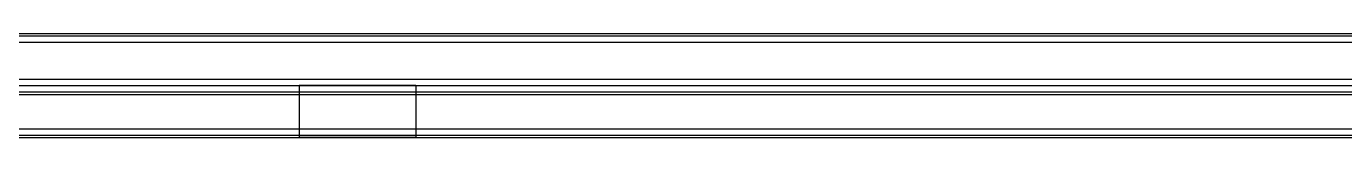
# Model space of a CAD drawing. Header units: millimetres. Extents: x -2000 to 0, y -2 to 2.
# Drawn here: x -1940.1 to -1880.1, y -2.4 to 2.4 of the extents above; entities that cross this region are included whole.
import ezdxf

# ---------------------------------------------------------------- set-up
doc = ezdxf.new("R2010")
doc.units = ezdxf.units.MM
doc.header["$MEASUREMENT"] = 0
doc.layers.add('2 Meter Open Rail', color=7, linetype='Continuous')

msp = doc.modelspace()

# ---------------------------------------------------------------- linework, layer by layer
at = {"layer": '2 Meter Open Rail', "lineweight": 30}
for p, q in [((-2000, 2.375, 20.122), (0, 2.375, 20.122)), ((-2000, 2.375, 19.935), (0, 2.375, 19.935)), ((-2000, 2.256, 20.409), (0, 2.256, 20.409)), ((-2000, 1.969, 19.529), (0, 1.969, 19.529)), ((-2000, 0.287, 22.378), (0, 0.287, 22.378)), ((-2000, 0, 19.529), (0, 0, 19.529)), ((-2000, 0, 0.406), (0, 0, 0.406)), ((-2000, -0.287, 22.378), (0, -0.287, 22.378)), ((-2000, -0.406), (0, -0.406)), ((-1927.649, 0, 13.163), (-1927.65, 0, 6.404)), ((-1927.65, 0, 6.404), (-1927.649, 0, 6.345)), ((-1927.65, 0, 6.404), (-1927.65, -2.375, 6.404)), ((-1927.65, 0, 13.104), (-1927.65, -2.375, 13.104)), ((-1927.647, 0, 13.222), (-1927.649, 0, 13.163)), ((-1927.649, 0, 6.345), (-1927.647, 0, 6.286)), ((-1927.644, 0, 13.282), (-1927.647, 0, 13.222)), ((-1927.647, 0, 6.286), (-1927.644, 0, 6.226)), ((-1927.639, 0, 13.342), (-1927.644, 0, 13.282)), ((-1927.644, 0, 6.226), (-1927.639, 0, 6.166)), ((-1927.633, 0, 13.403), (-1927.639, 0, 13.342)), ((-1927.639, 0, 6.166), (-1927.633, 0, 6.106)), ((-1927.625, 0, 13.464), (-1927.633, 0, 13.403)), ((-1927.633, 0, 6.106), (-1927.625, 0, 6.045)), ((-1927.616, 0, 13.525), (-1927.625, 0, 13.464)), ((-1927.625, 0, 6.045), (-1927.616, 0, 5.984)), ((-1927.606, 0, 13.587), (-1927.616, 0, 13.525)), ((-1927.616, 0, 5.984), (-1927.606, 0, 5.922)), ((-1927.594, 0, 13.648), (-1927.606, 0, 13.587)), ((-1927.606, 0, 5.922), (-1927.594, 0, 5.86)), ((-1927.58, 0, 13.71), (-1927.594, 0, 13.648)), ((-1927.594, 0, 5.86), (-1927.58, 0, 5.799)), ((-1927.565, 0, 13.772), (-1927.58, 0, 13.71)), ((-1927.58, 0, 5.799), (-1927.565, 0, 5.737)), ((-1927.548, 0, 13.833), (-1927.565, 0, 13.772)), ((-1927.565, 0, 5.737), (-1927.548, 0, 5.675)), ((-1927.529, 0, 13.895), (-1927.548, 0, 13.833)), ((-1927.548, 0, 5.675), (-1927.529, 0, 5.613)), ((-1927.509, 0, 13.957), (-1927.529, 0, 13.895)), ((-1927.529, 0, 5.613), (-1927.509, 0, 5.552)), ((-1927.487, 0, 14.018), (-1927.509, 0, 13.957)), ((-1927.509, 0, 5.552), (-1927.487, 0, 5.49)), ((-1927.464, 0, 14.08), (-1927.487, 0, 14.018)), ((-1927.487, 0, 5.49), (-1927.464, 0, 5.429)), ((-1927.439, 0, 14.141), (-1927.464, 0, 14.08)), ((-1927.464, 0, 5.429), (-1927.439, 0, 5.368)), ((-1927.412, 0, 14.201), (-1927.439, 0, 14.141)), ((-1927.439, 0, 5.368), (-1927.412, 0, 5.307)), ((-1927.384, 0, 14.262), (-1927.412, 0, 14.201)), ((-1927.412, 0, 5.307), (-1927.384, 0, 5.247)), ((-1927.354, 0, 14.321), (-1927.384, 0, 14.262)), ((-1927.384, 0, 5.247), (-1927.354, 0, 5.187)), ((-1927.322, 0, 14.381), (-1927.354, 0, 14.321)), ((-1927.354, 0, 5.187), (-1927.322, 0, 5.128)), ((-1927.289, 0, 14.439), (-1927.322, 0, 14.381)), ((-1927.322, 0, 5.128), (-1927.289, 0, 5.069)), ((-1927.254, 0, 14.497), (-1927.289, 0, 14.439)), ((-1927.289, 0, 5.069), (-1927.254, 0, 5.011)), ((-1927.218, 0, 14.554), (-1927.254, 0, 14.497)), ((-1927.254, 0, 5.011), (-1927.218, 0, 4.954)), ((-1927.18, 0, 14.611), (-1927.218, 0, 14.554)), ((-1927.218, 0, 4.954), (-1927.18, 0, 4.898)), ((-1927.141, 0, 14.666), (-1927.18, 0, 14.611)), ((-1927.18, 0, 4.898), (-1927.141, 0, 4.842)), ((-1927.1, 0, 14.721), (-1927.141, 0, 14.666)), ((-1927.141, 0, 4.842), (-1927.1, 0, 4.788)), ((-1927.057, 0, 14.775), (-1927.1, 0, 14.721)), ((-1927.1, 0, 4.788), (-1927.057, 0, 4.734)), ((-1927.014, 0, 14.827), (-1927.057, 0, 14.775)), ((-1927.057, 0, 4.734), (-1927.014, 0, 4.681)), ((-1926.968, 0, 14.879), (-1927.014, 0, 14.827)), ((-1927.014, 0, 4.681), (-1926.968, 0, 4.63)), ((-1926.922, 0, 14.929), (-1926.968, 0, 14.879)), ((-1926.968, 0, 4.63), (-1926.922, 0, 4.58)), ((-1926.874, 0, 14.978), (-1926.922, 0, 14.929)), ((-1926.922, 0, 4.58), (-1926.874, 0, 4.53)), ((-1926.825, 0, 15.026), (-1926.874, 0, 14.978)), ((-1926.874, 0, 4.53), (-1926.825, 0, 4.483)), ((-1926.774, 0, 15.073), (-1926.825, 0, 15.026)), ((-1926.825, 0, 4.483), (-1926.774, 0, 4.436)), ((-1926.723, 0, 15.118), (-1926.774, 0, 15.073)), ((-1926.774, 0, 4.436), (-1926.723, 0, 4.391)), ((-1926.67, 0, 15.162), (-1926.723, 0, 15.118)), ((-1926.723, 0, 4.391), (-1926.67, 0, 4.347)), ((-1926.617, 0, 15.204), (-1926.67, 0, 15.162)), ((-1926.67, 0, 4.347), (-1926.617, 0, 4.305)), ((-1926.562, 0, 15.245), (-1926.617, 0, 15.204)), ((-1926.617, 0, 4.305), (-1926.562, 0, 4.264)), ((-1926.507, 0, 15.284), (-1926.562, 0, 15.245)), ((-1926.562, 0, 4.264), (-1926.507, 0, 4.224)), ((-1926.45, 0, 15.322), (-1926.507, 0, 15.284)), ((-1926.507, 0, 4.224), (-1926.45, 0, 4.186)), ((-1926.393, 0, 15.359), (-1926.45, 0, 15.322)), ((-1926.45, 0, 4.186), (-1926.393, 0, 4.15)), ((-1926.335, 0, 15.393), (-1926.393, 0, 15.359)), ((-1926.393, 0, 4.15), (-1926.335, 0, 4.115)), ((-1926.276, 0, 15.427), (-1926.335, 0, 15.393)), ((-1926.335, 0, 4.115), (-1926.276, 0, 4.082)), ((-1926.217, 0, 15.458), (-1926.276, 0, 15.427)), ((-1926.276, 0, 4.082), (-1926.217, 0, 4.05)), ((-1926.157, 0, 15.488), (-1926.217, 0, 15.458)), ((-1926.217, 0, 4.05), (-1926.157, 0, 4.02)), ((-1926.097, 0, 15.517), (-1926.157, 0, 15.488)), ((-1926.157, 0, 4.02), (-1926.097, 0, 3.992)), ((-1926.036, 0, 15.543), (-1926.097, 0, 15.517)), ((-1926.097, 0, 3.992), (-1926.036, 0, 3.965)), ((-1925.975, 0, 15.568), (-1926.036, 0, 15.543)), ((-1926.036, 0, 3.965), (-1925.975, 0, 3.94)), ((-1925.914, 0, 15.592), (-1925.975, 0, 15.568)), ((-1925.975, 0, 3.94), (-1925.914, 0, 3.917)), ((-1925.853, 0, 15.613), (-1925.914, 0, 15.592)), ((-1925.914, 0, 3.917), (-1925.853, 0, 3.895)), ((-1925.791, 0, 15.634), (-1925.853, 0, 15.613)), ((-1925.853, 0, 3.895), (-1925.791, 0, 3.875)), ((-1925.729, 0, 15.652), (-1925.791, 0, 15.634)), ((-1925.791, 0, 3.875), (-1925.729, 0, 3.857)), ((-1925.667, 0, 15.669), (-1925.729, 0, 15.652)), ((-1925.729, 0, 3.857), (-1925.667, 0, 3.84)), ((-1925.606, 0, 15.684), (-1925.667, 0, 15.669)), ((-1925.667, 0, 3.84), (-1925.606, 0, 3.824)), ((-1925.544, 0, 15.698), (-1925.606, 0, 15.684)), ((-1925.606, 0, 3.824), (-1925.544, 0, 3.811)), ((-1925.482, 0, 15.71), (-1925.544, 0, 15.698)), ((-1925.544, 0, 3.811), (-1925.482, 0, 3.799)), ((-1925.421, 0, 15.721), (-1925.482, 0, 15.71)), ((-1925.482, 0, 3.799), (-1925.421, 0, 3.788)), ((-1925.36, 0, 15.73), (-1925.421, 0, 15.721)), ((-1925.421, 0, 3.788), (-1925.36, 0, 3.779)), ((-1925.299, 0, 15.737), (-1925.36, 0, 15.73)), ((-1925.36, 0, 3.779), (-1925.299, 0, 3.771)), ((-1925.238, 0, 15.744), (-1925.299, 0, 15.737)), ((-1925.299, 0, 3.771), (-1925.238, 0, 3.765)), ((-1925.178, 0, 15.748), (-1925.238, 0, 15.744)), ((-1925.238, 0, 3.765), (-1925.178, 0, 3.76)), ((-1925.118, 0, 15.752), (-1925.178, 0, 15.748)), ((-1925.178, 0, 3.76), (-1925.118, 0, 3.757)), ((-1925.059, 0, 15.754), (-1925.118, 0, 15.752)), ((-1925.118, 0, 3.757), (-1925.059, 0, 3.755)), ((-1925, 0, 15.754), (-1925.059, 0, 15.754)), ((-1925.059, 0, 3.755), (-1925, 0, 3.754)), ((-1924.941, 0, 15.754), (-1925, 0, 15.754)), ((-1925, 0, 3.754), (-1924.941, 0, 3.755)), ((-1924.882, 0, 15.752), (-1924.941, 0, 15.754)), ((-1924.941, 0, 3.755), (-1924.882, 0, 3.757)), ((-1924.822, 0, 15.748), (-1924.882, 0, 15.752)), ((-1924.882, 0, 3.757), (-1924.822, 0, 3.76)), ((-1924.762, 0, 15.744), (-1924.822, 0, 15.748)), ((-1924.822, 0, 3.76), (-1924.762, 0, 3.765)), ((-1924.701, 0, 15.737), (-1924.762, 0, 15.744)), ((-1924.762, 0, 3.765), (-1924.701, 0, 3.771)), ((-1924.64, 0, 15.73), (-1924.701, 0, 15.737)), ((-1924.701, 0, 3.771), (-1924.64, 0, 3.779)), ((-1924.579, 0, 15.721), (-1924.64, 0, 15.73)), ((-1924.64, 0, 3.779), (-1924.579, 0, 3.788)), ((-1924.518, 0, 15.71), (-1924.579, 0, 15.721)), ((-1924.579, 0, 3.788), (-1924.518, 0, 3.799)), ((-1924.456, 0, 15.698), (-1924.518, 0, 15.71)), ((-1924.518, 0, 3.799), (-1924.456, 0, 3.811)), ((-1924.394, 0, 15.684), (-1924.456, 0, 15.698)), ((-1924.456, 0, 3.811), (-1924.394, 0, 3.824)), ((-1924.333, 0, 15.669), (-1924.394, 0, 15.684)), ((-1924.394, 0, 3.824), (-1924.333, 0, 3.84)), ((-1924.271, 0, 15.652), (-1924.333, 0, 15.669)), ((-1924.333, 0, 3.84), (-1924.271, 0, 3.857)), ((-1924.209, 0, 15.634), (-1924.271, 0, 15.652)), ((-1924.271, 0, 3.857), (-1924.209, 0, 3.875)), ((-1924.147, 0, 15.613), (-1924.209, 0, 15.634)), ((-1924.209, 0, 3.875), (-1924.147, 0, 3.895)), ((-1924.086, 0, 15.592), (-1924.147, 0, 15.613)), ((-1924.147, 0, 3.895), (-1924.086, 0, 3.917)), ((-1924.025, 0, 15.568), (-1924.086, 0, 15.592)), ((-1924.086, 0, 3.917), (-1924.025, 0, 3.94)), ((-1923.964, 0, 15.543), (-1924.025, 0, 15.568)), ((-1924.025, 0, 3.94), (-1923.964, 0, 3.965)), ((-1923.903, 0, 15.517), (-1923.964, 0, 15.543)), ((-1923.964, 0, 3.965), (-1923.903, 0, 3.992)), ((-1923.843, 0, 15.488), (-1923.903, 0, 15.517)), ((-1923.903, 0, 3.992), (-1923.843, 0, 4.02)), ((-1923.783, 0, 15.458), (-1923.843, 0, 15.488)), ((-1923.843, 0, 4.02), (-1923.783, 0, 4.05)), ((-1923.724, 0, 15.427), (-1923.783, 0, 15.458)), ((-1923.783, 0, 4.05), (-1923.724, 0, 4.082)), ((-1923.665, 0, 15.393), (-1923.724, 0, 15.427)), ((-1923.724, 0, 4.082), (-1923.665, 0, 4.115)), ((-1923.607, 0, 15.359), (-1923.665, 0, 15.393)), ((-1923.665, 0, 4.115), (-1923.607, 0, 4.15)), ((-1923.55, 0, 15.322), (-1923.607, 0, 15.359)), ((-1923.607, 0, 4.15), (-1923.55, 0, 4.186)), ((-1923.493, 0, 15.284), (-1923.55, 0, 15.322)), ((-1923.55, 0, 4.186), (-1923.493, 0, 4.224)), ((-1923.438, 0, 15.245), (-1923.493, 0, 15.284)), ((-1923.493, 0, 4.224), (-1923.438, 0, 4.264)), ((-1923.383, 0, 15.204), (-1923.438, 0, 15.245)), ((-1923.438, 0, 4.264), (-1923.383, 0, 4.305)), ((-1923.33, 0, 15.162), (-1923.383, 0, 15.204)), ((-1923.383, 0, 4.305), (-1923.33, 0, 4.347)), ((-1923.277, 0, 15.118), (-1923.33, 0, 15.162)), ((-1923.33, 0, 4.347), (-1923.277, 0, 4.391)), ((-1923.226, 0, 15.073), (-1923.277, 0, 15.118)), ((-1923.277, 0, 4.391), (-1923.226, 0, 4.436)), ((-1923.175, 0, 15.026), (-1923.226, 0, 15.073)), ((-1923.226, 0, 4.436), (-1923.175, 0, 4.483)), ((-1923.126, 0, 14.978), (-1923.175, 0, 15.026)), ((-1923.175, 0, 4.483), (-1923.126, 0, 4.53)), ((-1923.078, 0, 14.929), (-1923.126, 0, 14.978)), ((-1923.126, 0, 4.53), (-1923.078, 0, 4.58)), ((-1923.032, 0, 14.879), (-1923.078, 0, 14.929)), ((-1923.078, 0, 4.58), (-1923.032, 0, 4.63)), ((-1922.986, 0, 14.827), (-1923.032, 0, 14.879)), ((-1923.032, 0, 4.63), (-1922.986, 0, 4.681)), ((-1922.943, 0, 14.775), (-1922.986, 0, 14.827)), ((-1922.986, 0, 4.681), (-1922.943, 0, 4.734)), ((-1922.9, 0, 14.721), (-1922.943, 0, 14.775)), ((-1922.943, 0, 4.734), (-1922.9, 0, 4.788)), ((-1922.859, 0, 14.666), (-1922.9, 0, 14.721)), ((-1922.9, 0, 4.788), (-1922.859, 0, 4.842)), ((-1922.82, 0, 14.611), (-1922.859, 0, 14.666)), ((-1922.859, 0, 4.842), (-1922.82, 0, 4.898)), ((-1922.782, 0, 14.554), (-1922.82, 0, 14.611)), ((-1922.82, 0, 4.898), (-1922.782, 0, 4.954)), ((-1922.746, 0, 14.497), (-1922.782, 0, 14.554)), ((-1922.782, 0, 4.954), (-1922.746, 0, 5.011)), ((-1922.711, 0, 14.439), (-1922.746, 0, 14.497)), ((-1922.746, 0, 5.011), (-1922.711, 0, 5.069)), ((-1922.678, 0, 14.381), (-1922.711, 0, 14.439)), ((-1922.711, 0, 5.069), (-1922.678, 0, 5.128)), ((-1922.646, 0, 14.321), (-1922.678, 0, 14.381)), ((-1922.678, 0, 5.128), (-1922.646, 0, 5.187)), ((-1922.616, 0, 14.262), (-1922.646, 0, 14.321)), ((-1922.646, 0, 5.187), (-1922.616, 0, 5.247)), ((-1922.588, 0, 14.201), (-1922.616, 0, 14.262)), ((-1922.616, 0, 5.247), (-1922.588, 0, 5.307)), ((-1922.561, 0, 14.141), (-1922.588, 0, 14.201)), ((-1922.588, 0, 5.307), (-1922.561, 0, 5.368)), ((-1922.536, 0, 14.08), (-1922.561, 0, 14.141)), ((-1922.561, 0, 5.368), (-1922.536, 0, 5.429)), ((-1922.513, 0, 14.018), (-1922.536, 0, 14.08)), ((-1922.536, 0, 5.429), (-1922.513, 0, 5.49)), ((-1922.491, 0, 13.957), (-1922.513, 0, 14.018)), ((-1922.513, 0, 5.49), (-1922.491, 0, 5.552)), ((-1922.471, 0, 13.895), (-1922.491, 0, 13.957)), ((-1922.491, 0, 5.552), (-1922.471, 0, 5.613)), ((-1922.452, 0, 13.833), (-1922.471, 0, 13.895)), ((-1922.471, 0, 5.613), (-1922.452, 0, 5.675)), ((-1922.435, 0, 13.772), (-1922.452, 0, 13.833)), ((-1922.452, 0, 5.675), (-1922.435, 0, 5.737)), ((-1922.42, 0, 13.71), (-1922.435, 0, 13.772)), ((-1922.435, 0, 5.737), (-1922.42, 0, 5.799)), ((-1922.406, 0, 13.648), (-1922.42, 0, 13.71)), ((-1922.42, 0, 5.799), (-1922.406, 0, 5.86)), ((-1922.394, 0, 13.587), (-1922.406, 0, 13.648)), ((-1922.406, 0, 5.86), (-1922.394, 0, 5.922)), ((-1922.384, 0, 13.525), (-1922.394, 0, 13.587)), ((-1922.394, 0, 5.922), (-1922.384, 0, 5.984)), ((-1922.375, 0, 13.464), (-1922.384, 0, 13.525)), ((-1922.384, 0, 5.984), (-1922.375, 0, 6.045)), ((-1922.367, 0, 13.403), (-1922.375, 0, 13.464)), ((-1922.375, 0, 6.045), (-1922.367, 0, 6.106)), ((-1922.361, 0, 13.342), (-1922.367, 0, 13.403)), ((-1922.367, 0, 6.106), (-1922.361, 0, 6.166)), ((-1922.356, 0, 13.282), (-1922.361, 0, 13.342)), ((-1922.361, 0, 6.166), (-1922.356, 0, 6.226)), ((-1922.353, 0, 13.222), (-1922.356, 0, 13.282)), ((-1922.356, 0, 6.226), (-1922.353, 0, 6.286)), ((-1922.351, 0, 13.163), (-1922.353, 0, 13.222)), ((-1922.353, 0, 6.286), (-1922.351, 0, 6.345)), ((-1922.35, 0, 6.404), (-1922.351, 0, 13.163)), ((-1922.351, 0, 6.345), (-1922.35, 0, 6.404)), ((-1922.35, 0, 6.404), (-1922.35, -2.375, 6.404)), ((-1922.35, 0, 13.104), (-1922.35, -2.375, 13.104)), ((-2000, -1.969), (0, -1.969)), ((-2000, -2.256, 20.409), (0, -2.256, 20.409)), ((-2000, -2.375, 0.406), (0, -2.375, 0.406)), ((-2000, -2.375, 20.122), (0, -2.375, 20.122)), ((-1927.649, -2.375, 6.345), (-1927.65, -2.375, 13.104)), ((-1927.65, -2.375, 13.104), (-1927.649, -2.375, 13.163)), ((-1927.647, -2.375, 6.286), (-1927.649, -2.375, 6.345)), ((-1927.649, -2.375, 13.163), (-1927.647, -2.375, 13.222)), ((-1927.644, -2.375, 6.226), (-1927.647, -2.375, 6.286)), ((-1927.647, -2.375, 13.222), (-1927.644, -2.375, 13.282)), ((-1927.639, -2.375, 6.166), (-1927.644, -2.375, 6.226)), ((-1927.644, -2.375, 13.282), (-1927.639, -2.375, 13.342)), ((-1927.633, -2.375, 6.106), (-1927.639, -2.375, 6.166)), ((-1927.639, -2.375, 13.342), (-1927.633, -2.375, 13.403)), ((-1927.625, -2.375, 6.045), (-1927.633, -2.375, 6.106)), ((-1927.633, -2.375, 13.403), (-1927.625, -2.375, 13.464)), ((-1927.616, -2.375, 5.984), (-1927.625, -2.375, 6.045)), ((-1927.625, -2.375, 13.464), (-1927.616, -2.375, 13.525)), ((-1927.606, -2.375, 5.922), (-1927.616, -2.375, 5.984)), ((-1927.616, -2.375, 13.525), (-1927.606, -2.375, 13.587)), ((-1927.594, -2.375, 5.86), (-1927.606, -2.375, 5.922)), ((-1927.606, -2.375, 13.587), (-1927.594, -2.375, 13.648)), ((-1927.58, -2.375, 5.799), (-1927.594, -2.375, 5.86)), ((-1927.594, -2.375, 13.648), (-1927.58, -2.375, 13.71)), ((-1927.565, -2.375, 5.737), (-1927.58, -2.375, 5.799)), ((-1927.58, -2.375, 13.71), (-1927.565, -2.375, 13.772)), ((-1927.548, -2.375, 5.675), (-1927.565, -2.375, 5.737)), ((-1927.565, -2.375, 13.772), (-1927.548, -2.375, 13.833)), ((-1927.529, -2.375, 5.613), (-1927.548, -2.375, 5.675)), ((-1927.548, -2.375, 13.833), (-1927.529, -2.375, 13.895)), ((-1927.509, -2.375, 5.552), (-1927.529, -2.375, 5.613)), ((-1927.529, -2.375, 13.895), (-1927.509, -2.375, 13.957)), ((-1927.487, -2.375, 5.49), (-1927.509, -2.375, 5.552)), ((-1927.509, -2.375, 13.957), (-1927.487, -2.375, 14.018)), ((-1927.464, -2.375, 5.429), (-1927.487, -2.375, 5.49)), ((-1927.487, -2.375, 14.018), (-1927.464, -2.375, 14.08)), ((-1927.439, -2.375, 5.368), (-1927.464, -2.375, 5.429)), ((-1927.464, -2.375, 14.08), (-1927.439, -2.375, 14.141)), ((-1927.412, -2.375, 5.307), (-1927.439, -2.375, 5.368)), ((-1927.439, -2.375, 14.141), (-1927.412, -2.375, 14.201)), ((-1927.384, -2.375, 5.247), (-1927.412, -2.375, 5.307)), ((-1927.412, -2.375, 14.201), (-1927.384, -2.375, 14.262)), ((-1927.354, -2.375, 5.187), (-1927.384, -2.375, 5.247)), ((-1927.384, -2.375, 14.262), (-1927.354, -2.375, 14.321)), ((-1927.322, -2.375, 5.128), (-1927.354, -2.375, 5.187)), ((-1927.354, -2.375, 14.321), (-1927.322, -2.375, 14.381)), ((-1927.289, -2.375, 5.069), (-1927.322, -2.375, 5.128)), ((-1927.322, -2.375, 14.381), (-1927.289, -2.375, 14.439)), ((-1927.254, -2.375, 5.011), (-1927.289, -2.375, 5.069)), ((-1927.289, -2.375, 14.439), (-1927.254, -2.375, 14.497)), ((-1927.218, -2.375, 4.954), (-1927.254, -2.375, 5.011)), ((-1927.254, -2.375, 14.497), (-1927.218, -2.375, 14.554)), ((-1927.18, -2.375, 4.898), (-1927.218, -2.375, 4.954)), ((-1927.218, -2.375, 14.554), (-1927.18, -2.375, 14.611)), ((-1927.141, -2.375, 4.842), (-1927.18, -2.375, 4.898)), ((-1927.18, -2.375, 14.611), (-1927.141, -2.375, 14.666)), ((-1927.1, -2.375, 4.788), (-1927.141, -2.375, 4.842)), ((-1927.141, -2.375, 14.666), (-1927.1, -2.375, 14.721)), ((-1927.057, -2.375, 4.734), (-1927.1, -2.375, 4.788)), ((-1927.1, -2.375, 14.721), (-1927.057, -2.375, 14.775)), ((-1927.014, -2.375, 4.681), (-1927.057, -2.375, 4.734)), ((-1927.057, -2.375, 14.775), (-1927.014, -2.375, 14.827)), ((-1926.968, -2.375, 4.63), (-1927.014, -2.375, 4.681)), ((-1927.014, -2.375, 14.827), (-1926.968, -2.375, 14.879)), ((-1926.922, -2.375, 4.58), (-1926.968, -2.375, 4.63)), ((-1926.968, -2.375, 14.879), (-1926.922, -2.375, 14.929)), ((-1926.874, -2.375, 4.53), (-1926.922, -2.375, 4.58)), ((-1926.922, -2.375, 14.929), (-1926.874, -2.375, 14.978)), ((-1926.825, -2.375, 4.483), (-1926.874, -2.375, 4.53)), ((-1926.874, -2.375, 14.978), (-1926.825, -2.375, 15.026)), ((-1926.774, -2.375, 4.436), (-1926.825, -2.375, 4.483)), ((-1926.825, -2.375, 15.026), (-1926.774, -2.375, 15.073)), ((-1926.723, -2.375, 4.391), (-1926.774, -2.375, 4.436)), ((-1926.774, -2.375, 15.073), (-1926.723, -2.375, 15.118)), ((-1926.67, -2.375, 4.347), (-1926.723, -2.375, 4.391)), ((-1926.723, -2.375, 15.118), (-1926.67, -2.375, 15.162)), ((-1926.617, -2.375, 4.305), (-1926.67, -2.375, 4.347)), ((-1926.67, -2.375, 15.162), (-1926.617, -2.375, 15.204)), ((-1926.562, -2.375, 4.264), (-1926.617, -2.375, 4.305)), ((-1926.617, -2.375, 15.204), (-1926.562, -2.375, 15.245)), ((-1926.507, -2.375, 4.224), (-1926.562, -2.375, 4.264)), ((-1926.562, -2.375, 15.245), (-1926.507, -2.375, 15.284)), ((-1926.45, -2.375, 4.186), (-1926.507, -2.375, 4.224)), ((-1926.507, -2.375, 15.284), (-1926.45, -2.375, 15.322)), ((-1926.393, -2.375, 4.15), (-1926.45, -2.375, 4.186)), ((-1926.45, -2.375, 15.322), (-1926.393, -2.375, 15.359)), ((-1926.335, -2.375, 4.115), (-1926.393, -2.375, 4.15)), ((-1926.393, -2.375, 15.359), (-1926.335, -2.375, 15.393)), ((-1926.276, -2.375, 4.082), (-1926.335, -2.375, 4.115)), ((-1926.335, -2.375, 15.393), (-1926.276, -2.375, 15.427)), ((-1926.217, -2.375, 4.05), (-1926.276, -2.375, 4.082)), ((-1926.276, -2.375, 15.427), (-1926.217, -2.375, 15.458)), ((-1926.157, -2.375, 4.02), (-1926.217, -2.375, 4.05)), ((-1926.217, -2.375, 15.458), (-1926.157, -2.375, 15.488)), ((-1926.097, -2.375, 3.992), (-1926.157, -2.375, 4.02)), ((-1926.157, -2.375, 15.488), (-1926.097, -2.375, 15.517)), ((-1926.036, -2.375, 3.965), (-1926.097, -2.375, 3.992)), ((-1926.097, -2.375, 15.517), (-1926.036, -2.375, 15.543)), ((-1925.975, -2.375, 3.94), (-1926.036, -2.375, 3.965)), ((-1926.036, -2.375, 15.543), (-1925.975, -2.375, 15.568)), ((-1925.914, -2.375, 3.917), (-1925.975, -2.375, 3.94)), ((-1925.975, -2.375, 15.568), (-1925.914, -2.375, 15.592)), ((-1925.853, -2.375, 3.895), (-1925.914, -2.375, 3.917)), ((-1925.914, -2.375, 15.592), (-1925.853, -2.375, 15.613)), ((-1925.791, -2.375, 3.875), (-1925.853, -2.375, 3.895)), ((-1925.853, -2.375, 15.613), (-1925.791, -2.375, 15.634)), ((-1925.729, -2.375, 3.857), (-1925.791, -2.375, 3.875)), ((-1925.791, -2.375, 15.634), (-1925.729, -2.375, 15.652)), ((-1925.667, -2.375, 3.84), (-1925.729, -2.375, 3.857)), ((-1925.729, -2.375, 15.652), (-1925.667, -2.375, 15.669)), ((-1925.606, -2.375, 3.824), (-1925.667, -2.375, 3.84)), ((-1925.667, -2.375, 15.669), (-1925.606, -2.375, 15.684)), ((-1925.544, -2.375, 3.811), (-1925.606, -2.375, 3.824)), ((-1925.606, -2.375, 15.684), (-1925.544, -2.375, 15.698)), ((-1925.482, -2.375, 3.799), (-1925.544, -2.375, 3.811)), ((-1925.544, -2.375, 15.698), (-1925.482, -2.375, 15.71)), ((-1925.421, -2.375, 3.788), (-1925.482, -2.375, 3.799)), ((-1925.482, -2.375, 15.71), (-1925.421, -2.375, 15.721)), ((-1925.36, -2.375, 3.779), (-1925.421, -2.375, 3.788)), ((-1925.421, -2.375, 15.721), (-1925.36, -2.375, 15.73)), ((-1925.299, -2.375, 3.771), (-1925.36, -2.375, 3.779)), ((-1925.36, -2.375, 15.73), (-1925.299, -2.375, 15.737)), ((-1925.238, -2.375, 3.765), (-1925.299, -2.375, 3.771)), ((-1925.299, -2.375, 15.737), (-1925.238, -2.375, 15.744)), ((-1925.178, -2.375, 3.76), (-1925.238, -2.375, 3.765)), ((-1925.238, -2.375, 15.744), (-1925.178, -2.375, 15.748)), ((-1925.118, -2.375, 3.757), (-1925.178, -2.375, 3.76)), ((-1925.178, -2.375, 15.748), (-1925.118, -2.375, 15.752)), ((-1925.059, -2.375, 3.755), (-1925.118, -2.375, 3.757)), ((-1925.118, -2.375, 15.752), (-1925.059, -2.375, 15.754)), ((-1925, -2.375, 3.754), (-1925.059, -2.375, 3.755)), ((-1925.059, -2.375, 15.754), (-1925, -2.375, 15.754)), ((-1924.941, -2.375, 3.755), (-1925, -2.375, 3.754)), ((-1925, -2.375, 15.754), (-1924.941, -2.375, 15.754)), ((-1924.882, -2.375, 3.757), (-1924.941, -2.375, 3.755)), ((-1924.941, -2.375, 15.754), (-1924.882, -2.375, 15.752)), ((-1924.822, -2.375, 3.76), (-1924.882, -2.375, 3.757)), ((-1924.882, -2.375, 15.752), (-1924.822, -2.375, 15.748)), ((-1924.762, -2.375, 3.765), (-1924.822, -2.375, 3.76)), ((-1924.822, -2.375, 15.748), (-1924.762, -2.375, 15.744)), ((-1924.701, -2.375, 3.771), (-1924.762, -2.375, 3.765)), ((-1924.762, -2.375, 15.744), (-1924.701, -2.375, 15.737)), ((-1924.64, -2.375, 3.779), (-1924.701, -2.375, 3.771)), ((-1924.701, -2.375, 15.737), (-1924.64, -2.375, 15.73)), ((-1924.579, -2.375, 3.788), (-1924.64, -2.375, 3.779)), ((-1924.64, -2.375, 15.73), (-1924.579, -2.375, 15.721)), ((-1924.518, -2.375, 3.799), (-1924.579, -2.375, 3.788)), ((-1924.579, -2.375, 15.721), (-1924.518, -2.375, 15.71)), ((-1924.456, -2.375, 3.811), (-1924.518, -2.375, 3.799)), ((-1924.518, -2.375, 15.71), (-1924.456, -2.375, 15.698)), ((-1924.394, -2.375, 3.824), (-1924.456, -2.375, 3.811)), ((-1924.456, -2.375, 15.698), (-1924.394, -2.375, 15.684)), ((-1924.333, -2.375, 3.84), (-1924.394, -2.375, 3.824)), ((-1924.394, -2.375, 15.684), (-1924.333, -2.375, 15.669)), ((-1924.271, -2.375, 3.857), (-1924.333, -2.375, 3.84)), ((-1924.333, -2.375, 15.669), (-1924.271, -2.375, 15.652)), ((-1924.209, -2.375, 3.875), (-1924.271, -2.375, 3.857)), ((-1924.271, -2.375, 15.652), (-1924.209, -2.375, 15.634)), ((-1924.147, -2.375, 3.895), (-1924.209, -2.375, 3.875)), ((-1924.209, -2.375, 15.634), (-1924.147, -2.375, 15.613)), ((-1924.086, -2.375, 3.917), (-1924.147, -2.375, 3.895)), ((-1924.147, -2.375, 15.613), (-1924.086, -2.375, 15.592)), ((-1924.025, -2.375, 3.94), (-1924.086, -2.375, 3.917)), ((-1924.086, -2.375, 15.592), (-1924.025, -2.375, 15.568)), ((-1923.964, -2.375, 3.965), (-1924.025, -2.375, 3.94)), ((-1924.025, -2.375, 15.568), (-1923.964, -2.375, 15.543)), ((-1923.903, -2.375, 3.992), (-1923.964, -2.375, 3.965)), ((-1923.964, -2.375, 15.543), (-1923.903, -2.375, 15.517)), ((-1923.843, -2.375, 4.02), (-1923.903, -2.375, 3.992)), ((-1923.903, -2.375, 15.517), (-1923.843, -2.375, 15.488)), ((-1923.783, -2.375, 4.05), (-1923.843, -2.375, 4.02)), ((-1923.843, -2.375, 15.488), (-1923.783, -2.375, 15.458)), ((-1923.724, -2.375, 4.082), (-1923.783, -2.375, 4.05)), ((-1923.783, -2.375, 15.458), (-1923.724, -2.375, 15.427)), ((-1923.665, -2.375, 4.115), (-1923.724, -2.375, 4.082)), ((-1923.724, -2.375, 15.427), (-1923.665, -2.375, 15.393)), ((-1923.607, -2.375, 4.15), (-1923.665, -2.375, 4.115)), ((-1923.665, -2.375, 15.393), (-1923.607, -2.375, 15.359)), ((-1923.55, -2.375, 4.186), (-1923.607, -2.375, 4.15)), ((-1923.607, -2.375, 15.359), (-1923.55, -2.375, 15.322)), ((-1923.493, -2.375, 4.224), (-1923.55, -2.375, 4.186)), ((-1923.55, -2.375, 15.322), (-1923.493, -2.375, 15.284)), ((-1923.438, -2.375, 4.264), (-1923.493, -2.375, 4.224)), ((-1923.493, -2.375, 15.284), (-1923.438, -2.375, 15.245)), ((-1923.383, -2.375, 4.305), (-1923.438, -2.375, 4.264)), ((-1923.438, -2.375, 15.245), (-1923.383, -2.375, 15.204)), ((-1923.33, -2.375, 4.347), (-1923.383, -2.375, 4.305)), ((-1923.383, -2.375, 15.204), (-1923.33, -2.375, 15.162)), ((-1923.277, -2.375, 4.391), (-1923.33, -2.375, 4.347)), ((-1923.33, -2.375, 15.162), (-1923.277, -2.375, 15.118)), ((-1923.226, -2.375, 4.436), (-1923.277, -2.375, 4.391)), ((-1923.277, -2.375, 15.118), (-1923.226, -2.375, 15.073)), ((-1923.175, -2.375, 4.483), (-1923.226, -2.375, 4.436)), ((-1923.226, -2.375, 15.073), (-1923.175, -2.375, 15.026)), ((-1923.126, -2.375, 4.53), (-1923.175, -2.375, 4.483)), ((-1923.175, -2.375, 15.026), (-1923.126, -2.375, 14.978)), ((-1923.078, -2.375, 4.58), (-1923.126, -2.375, 4.53)), ((-1923.126, -2.375, 14.978), (-1923.078, -2.375, 14.929)), ((-1923.032, -2.375, 4.63), (-1923.078, -2.375, 4.58)), ((-1923.078, -2.375, 14.929), (-1923.032, -2.375, 14.879)), ((-1922.986, -2.375, 4.681), (-1923.032, -2.375, 4.63)), ((-1923.032, -2.375, 14.879), (-1922.986, -2.375, 14.827)), ((-1922.943, -2.375, 4.734), (-1922.986, -2.375, 4.681)), ((-1922.986, -2.375, 14.827), (-1922.943, -2.375, 14.775)), ((-1922.9, -2.375, 4.788), (-1922.943, -2.375, 4.734)), ((-1922.943, -2.375, 14.775), (-1922.9, -2.375, 14.721)), ((-1922.859, -2.375, 4.842), (-1922.9, -2.375, 4.788)), ((-1922.9, -2.375, 14.721), (-1922.859, -2.375, 14.666)), ((-1922.82, -2.375, 4.898), (-1922.859, -2.375, 4.842)), ((-1922.859, -2.375, 14.666), (-1922.82, -2.375, 14.611)), ((-1922.782, -2.375, 4.954), (-1922.82, -2.375, 4.898)), ((-1922.82, -2.375, 14.611), (-1922.782, -2.375, 14.554)), ((-1922.746, -2.375, 5.011), (-1922.782, -2.375, 4.954)), ((-1922.782, -2.375, 14.554), (-1922.746, -2.375, 14.497)), ((-1922.711, -2.375, 5.069), (-1922.746, -2.375, 5.011)), ((-1922.746, -2.375, 14.497), (-1922.711, -2.375, 14.439)), ((-1922.678, -2.375, 5.128), (-1922.711, -2.375, 5.069)), ((-1922.711, -2.375, 14.439), (-1922.678, -2.375, 14.381)), ((-1922.646, -2.375, 5.187), (-1922.678, -2.375, 5.128)), ((-1922.678, -2.375, 14.381), (-1922.646, -2.375, 14.321)), ((-1922.616, -2.375, 5.247), (-1922.646, -2.375, 5.187)), ((-1922.646, -2.375, 14.321), (-1922.616, -2.375, 14.262)), ((-1922.588, -2.375, 5.307), (-1922.616, -2.375, 5.247)), ((-1922.616, -2.375, 14.262), (-1922.588, -2.375, 14.201)), ((-1922.561, -2.375, 5.368), (-1922.588, -2.375, 5.307)), ((-1922.588, -2.375, 14.201), (-1922.561, -2.375, 14.141)), ((-1922.536, -2.375, 5.429), (-1922.561, -2.375, 5.368)), ((-1922.561, -2.375, 14.141), (-1922.536, -2.375, 14.08)), ((-1922.513, -2.375, 5.49), (-1922.536, -2.375, 5.429)), ((-1922.536, -2.375, 14.08), (-1922.513, -2.375, 14.018)), ((-1922.491, -2.375, 5.552), (-1922.513, -2.375, 5.49)), ((-1922.513, -2.375, 14.018), (-1922.491, -2.375, 13.957)), ((-1922.471, -2.375, 5.613), (-1922.491, -2.375, 5.552)), ((-1922.491, -2.375, 13.957), (-1922.471, -2.375, 13.895)), ((-1922.452, -2.375, 5.675), (-1922.471, -2.375, 5.613)), ((-1922.471, -2.375, 13.895), (-1922.452, -2.375, 13.833)), ((-1922.435, -2.375, 5.737), (-1922.452, -2.375, 5.675)), ((-1922.452, -2.375, 13.833), (-1922.435, -2.375, 13.772)), ((-1922.42, -2.375, 5.799), (-1922.435, -2.375, 5.737)), ((-1922.435, -2.375, 13.772), (-1922.42, -2.375, 13.71)), ((-1922.406, -2.375, 5.86), (-1922.42, -2.375, 5.799)), ((-1922.42, -2.375, 13.71), (-1922.406, -2.375, 13.648)), ((-1922.394, -2.375, 5.922), (-1922.406, -2.375, 5.86)), ((-1922.406, -2.375, 13.648), (-1922.394, -2.375, 13.587)), ((-1922.384, -2.375, 5.984), (-1922.394, -2.375, 5.922)), ((-1922.394, -2.375, 13.587), (-1922.384, -2.375, 13.525)), ((-1922.375, -2.375, 6.045), (-1922.384, -2.375, 5.984)), ((-1922.384, -2.375, 13.525), (-1922.375, -2.375, 13.464)), ((-1922.367, -2.375, 6.106), (-1922.375, -2.375, 6.045)), ((-1922.375, -2.375, 13.464), (-1922.367, -2.375, 13.403)), ((-1922.361, -2.375, 6.166), (-1922.367, -2.375, 6.106)), ((-1922.367, -2.375, 13.403), (-1922.361, -2.375, 13.342)), ((-1922.356, -2.375, 6.226), (-1922.361, -2.375, 6.166)), ((-1922.361, -2.375, 13.342), (-1922.356, -2.375, 13.282)), ((-1922.353, -2.375, 6.286), (-1922.356, -2.375, 6.226)), ((-1922.356, -2.375, 13.282), (-1922.353, -2.375, 13.222)), ((-1922.351, -2.375, 6.345), (-1922.353, -2.375, 6.286)), ((-1922.353, -2.375, 13.222), (-1922.351, -2.375, 13.163)), ((-1922.35, -2.375, 6.404), (-1922.351, -2.375, 6.345)), ((-1922.351, -2.375, 13.163), (-1922.35, -2.375, 6.404))]:
    msp.add_line(p, q, dxfattribs=at)

doc.saveas('drawing.dxf')
